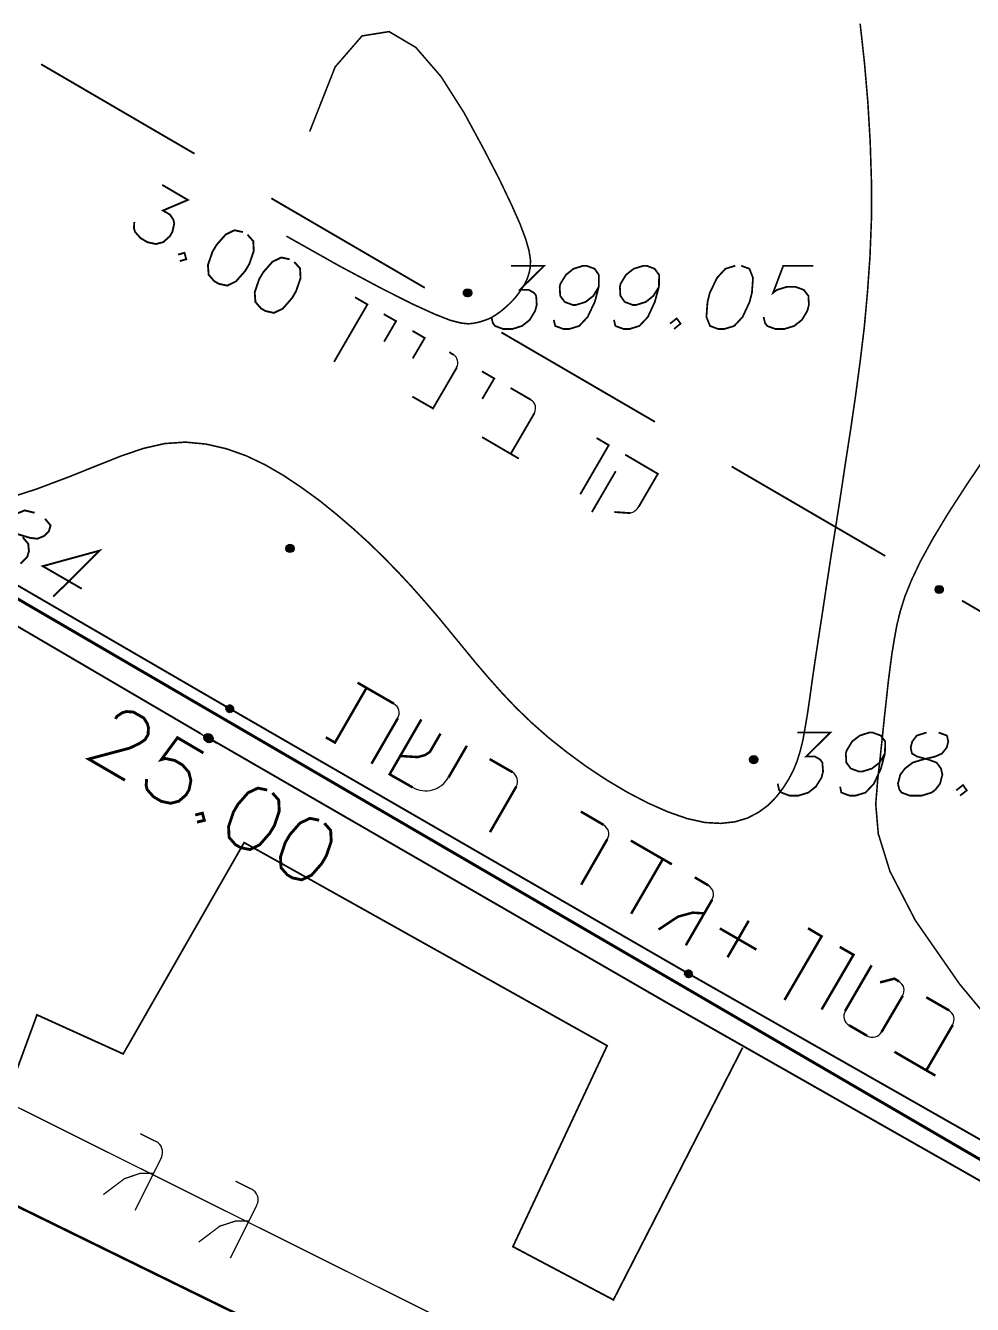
# Model space of a CAD drawing. Extents: x 489 to 720, y 1028 to 1176.
# Drawn here: x 519.64 to 525.64, y 1052.75 to 1060.85 of the extents above; entities that cross this region are included whole.
import ezdxf

# ---------------------------------------------------------------- set-up
doc = ezdxf.new("R2010")
doc.units = 0
doc.header["$MEASUREMENT"] = 0
for name, color, linetype in [('1501-KIR-BETON', 7, 'Continuous'), ('1501-TOPO', 7, 'Continuous'), ('1506', 7, 'Continuous'), ('1507', 7, 'Continuous'), ('2200-BAIT', 7, 'Continuous'), ('2205-GAG-TAL', 7, 'Continuous'), ('2602-KIR-BETON', 7, 'Continuous'), ('KAV-BINIAN', 7, 'Continuous'), ('M1602', 7, 'Continuous')]:
    doc.layers.add(name, color=color, linetype=linetype)

msp = doc.modelspace()

# ---------------------------------------------------------------- hatches: boundary and pattern name
at = {"layer": '1501-KIR-BETON', "linetype": 'Continuous', "ltscale": 0.045455}
for points in [[(520.9095, 1056.515), (520.9186, 1056.5423), (520.9084, 1056.5252)], [(520.9186, 1056.5423), (520.9084, 1056.5252), (520.9118, 1056.5355)], [(520.9141, 1056.5059), (520.9277, 1056.5468), (520.9095, 1056.515)], [(520.9277, 1056.5468), (520.9095, 1056.515), (520.9186, 1056.5423)], [(520.9209, 1056.4991), (520.9379, 1056.548), (520.9141, 1056.5059)], [(520.9379, 1056.548), (520.9141, 1056.5059), (520.9277, 1056.5468)], [(520.9482, 1056.5446), (520.9209, 1056.4991), (520.9379, 1056.548)], [(520.9311, 1056.4957), (520.9482, 1056.5446), (520.9209, 1056.4991)], [(520.955, 1056.5377), (520.9311, 1056.4957), (520.9482, 1056.5446)], [(520.9413, 1056.4968), (520.955, 1056.5377), (520.9311, 1056.4957)], [(520.9595, 1056.5287), (520.9413, 1056.4968), (520.955, 1056.5377)], [(520.9504, 1056.5014), (520.9595, 1056.5287), (520.9413, 1056.4968)], [(520.9607, 1056.5184), (520.9504, 1056.5014), (520.9595, 1056.5287)], [(520.9572, 1056.5082), (520.9607, 1056.5184), (520.9504, 1056.5014)], [(520.772, 1056.3491), (520.772, 1056.3287), (520.7697, 1056.3389)], [(520.7777, 1056.3571), (520.7777, 1056.3196), (520.772, 1056.3491)], [(520.7777, 1056.3196), (520.772, 1056.3491), (520.772, 1056.3287)], [(520.7857, 1056.3628), (520.7857, 1056.3139), (520.7777, 1056.3571)], [(520.7822, 1056.3162), (520.797, 1056.3582), (520.7777, 1056.3264)], [(520.797, 1056.3582), (520.7777, 1056.3264), (520.7879, 1056.3537)], [(520.7857, 1056.3139), (520.7777, 1056.3571), (520.7777, 1056.3196)], [(520.7777, 1056.3264), (520.7879, 1056.3537), (520.7777, 1056.3366)], [(520.7879, 1056.3537), (520.7777, 1056.3366), (520.7811, 1056.3457)], [(520.7902, 1056.3093), (520.8072, 1056.3582), (520.7822, 1056.3162)], [(520.8072, 1056.3582), (520.7822, 1056.3162), (520.797, 1056.3582)], [(520.7959, 1056.365), (520.7959, 1056.3128), (520.7857, 1056.3628)], [(520.7959, 1056.3128), (520.7857, 1056.3628), (520.7857, 1056.3139)], [(520.8163, 1056.3548), (520.7902, 1056.3093), (520.8072, 1056.3582)], [(520.7993, 1056.3059), (520.8163, 1056.3548), (520.7902, 1056.3093)], [(520.8061, 1056.3628), (520.8061, 1056.3139), (520.7959, 1056.365)], [(520.8061, 1056.3139), (520.7959, 1056.365), (520.7959, 1056.3128)], [(520.8243, 1056.348), (520.7993, 1056.3059), (520.8163, 1056.3548)], [(520.8095, 1056.3071), (520.8243, 1056.348), (520.7993, 1056.3059)], [(520.8152, 1056.3571), (520.8152, 1056.3196), (520.8061, 1056.3628)], [(520.8152, 1056.3196), (520.8061, 1056.3628), (520.8061, 1056.3139)], [(520.8288, 1056.3389), (520.8095, 1056.3071), (520.8243, 1056.348)], [(520.8197, 1056.3116), (520.8288, 1056.3389), (520.8095, 1056.3071)], [(520.8209, 1056.3491), (520.8209, 1056.3287), (520.8152, 1056.3571)], [(520.8209, 1056.3287), (520.8152, 1056.3571), (520.8152, 1056.3196)], [(520.8288, 1056.3287), (520.8197, 1056.3116), (520.8288, 1056.3389)], [(520.8232, 1056.3389), (520.8209, 1056.3491), (520.8209, 1056.3287)], [(520.8266, 1056.3196), (520.8288, 1056.3287), (520.8197, 1056.3116)], [(523.8186, 1054.8355), (523.8277, 1054.8628), (523.8175, 1054.8457)], [(523.8277, 1054.8628), (523.8175, 1054.8457), (523.8209, 1054.8548)], [(523.8232, 1054.8253), (523.8368, 1054.8673), (523.8186, 1054.8355)], [(523.8368, 1054.8673), (523.8186, 1054.8355), (523.8277, 1054.8628)], [(523.8311, 1054.8184), (523.847, 1054.8684), (523.8232, 1054.8253)], [(523.847, 1054.8684), (523.8232, 1054.8253), (523.8368, 1054.8673)], [(523.8572, 1054.865), (523.8311, 1054.8184), (523.847, 1054.8684)], [(523.8402, 1054.8162), (523.8572, 1054.865), (523.8311, 1054.8184)], [(523.8641, 1054.8582), (523.8402, 1054.8162), (523.8572, 1054.865)], [(523.8504, 1054.8162), (523.8641, 1054.8582), (523.8402, 1054.8162)], [(523.8686, 1054.8491), (523.8504, 1054.8162), (523.8641, 1054.8582)], [(523.8595, 1054.8207), (523.8686, 1054.8491), (523.8504, 1054.8162)], [(523.8697, 1054.8389), (523.8595, 1054.8207), (523.8686, 1054.8491)], [(523.8663, 1054.8287), (523.8697, 1054.8389), (523.8595, 1054.8207)]]:
    msp.add_hatch(color=18, dxfattribs=at).paths.add_polyline_path(points, flags=0)
at = {"layer": '1501-TOPO', "linetype": 'Continuous', "ltscale": 0.045455}
for points in [[(522.4232, 1059.1764), (522.4232, 1059.1389), (522.4175, 1059.1673)], [(522.4322, 1059.1821), (522.4322, 1059.1332), (522.4232, 1059.1764)], [(522.4322, 1059.1332), (522.4232, 1059.1764), (522.4232, 1059.1389)], [(522.4425, 1059.1843), (522.4425, 1059.1309), (522.4322, 1059.1821)], [(522.4425, 1059.1309), (522.4322, 1059.1821), (522.4322, 1059.1332)], [(522.4527, 1059.1821), (522.4527, 1059.1332), (522.4425, 1059.1843)], [(522.4527, 1059.1332), (522.4425, 1059.1843), (522.4425, 1059.1309)], [(522.4607, 1059.1764), (522.4607, 1059.1389), (522.4527, 1059.1821)], [(522.4607, 1059.1389), (522.4527, 1059.1821), (522.4527, 1059.1332)], [(522.4663, 1059.1673), (522.4663, 1059.148), (522.4607, 1059.1764)], [(522.4663, 1059.148), (522.4607, 1059.1764), (522.4607, 1059.1389)], [(522.4175, 1059.1673), (522.4175, 1059.148), (522.4163, 1059.1582)], [(522.4232, 1059.1389), (522.4175, 1059.1673), (522.4175, 1059.148)], [(522.4686, 1059.1582), (522.4663, 1059.1673), (522.4663, 1059.148)], [(521.2982, 1057.5571), (521.2982, 1057.5196), (521.2925, 1057.548)], [(521.3072, 1057.5628), (521.3072, 1057.5139), (521.2982, 1057.5571)], [(521.3072, 1057.5139), (521.2982, 1057.5571), (521.2982, 1057.5196)], [(521.3163, 1057.5639), (521.3163, 1057.5116), (521.3072, 1057.5628)], [(521.3163, 1057.5116), (521.3072, 1057.5628), (521.3072, 1057.5139)], [(521.3266, 1057.5628), (521.3266, 1057.5139), (521.3163, 1057.5639)], [(521.3266, 1057.5139), (521.3163, 1057.5639), (521.3163, 1057.5116)], [(521.3357, 1057.5571), (521.3357, 1057.5196), (521.3266, 1057.5628)], [(521.3357, 1057.5196), (521.3266, 1057.5628), (521.3266, 1057.5139)], [(521.3413, 1057.548), (521.3413, 1057.5275), (521.3357, 1057.5571)], [(521.3413, 1057.5275), (521.3357, 1057.5571), (521.3357, 1057.5196)], [(521.2925, 1057.548), (521.2925, 1057.5275), (521.2902, 1057.5377)], [(521.2982, 1057.5196), (521.2925, 1057.548), (521.2925, 1057.5275)], [(521.3436, 1057.5377), (521.3413, 1057.548), (521.3413, 1057.5275)], [(525.4095, 1057.2877), (525.4095, 1057.2673), (525.4072, 1057.2775)], [(525.4152, 1057.2957), (525.4152, 1057.2593), (525.4095, 1057.2877)], [(525.4152, 1057.2593), (525.4095, 1057.2877), (525.4095, 1057.2673)], [(525.4232, 1057.3025), (525.4232, 1057.2537), (525.4152, 1057.2957)], [(525.4232, 1057.2537), (525.4152, 1057.2957), (525.4152, 1057.2593)], [(525.4334, 1057.3037), (525.4334, 1057.2514), (525.4232, 1057.3025)], [(525.4334, 1057.2514), (525.4232, 1057.3025), (525.4232, 1057.2537)], [(525.4436, 1057.3025), (525.4436, 1057.2537), (525.4334, 1057.3037)], [(525.4436, 1057.2537), (525.4334, 1057.3037), (525.4334, 1057.2514)], [(525.4527, 1057.2957), (525.4527, 1057.2593), (525.4436, 1057.3025)], [(525.4527, 1057.2593), (525.4436, 1057.3025), (525.4436, 1057.2537)], [(525.4584, 1057.2877), (525.4584, 1057.2673), (525.4527, 1057.2957)], [(525.4584, 1057.2673), (525.4527, 1057.2957), (525.4527, 1057.2593)], [(525.4595, 1057.2775), (525.4584, 1057.2877), (525.4584, 1057.2673)], [(524.2334, 1056.2093), (524.2334, 1056.1889), (524.2311, 1056.1991)], [(524.2391, 1056.2184), (524.2391, 1056.1809), (524.2334, 1056.2093)], [(524.2391, 1056.1809), (524.2334, 1056.2093), (524.2334, 1056.1889)], [(524.247, 1056.2241), (524.247, 1056.1753), (524.2391, 1056.2184)], [(524.247, 1056.1753), (524.2391, 1056.2184), (524.2391, 1056.1809)], [(524.2572, 1056.2252), (524.2572, 1056.173), (524.247, 1056.2241)], [(524.2572, 1056.173), (524.247, 1056.2241), (524.247, 1056.1753)], [(524.2675, 1056.2241), (524.2675, 1056.1753), (524.2572, 1056.2252)], [(524.2675, 1056.1753), (524.2572, 1056.2252), (524.2572, 1056.173)], [(524.2754, 1056.2184), (524.2754, 1056.1809), (524.2675, 1056.2241)], [(524.2754, 1056.1809), (524.2675, 1056.2241), (524.2675, 1056.1753)], [(524.2811, 1056.2093), (524.2811, 1056.1889), (524.2754, 1056.2184)], [(524.2811, 1056.1889), (524.2754, 1056.2184), (524.2754, 1056.1809)], [(524.2834, 1056.1991), (524.2811, 1056.2093), (524.2811, 1056.1889)]]:
    msp.add_hatch(color=7, dxfattribs=at).paths.add_polyline_path(points, flags=0)

# ---------------------------------------------------------------- linework, layer by layer
at = {"color": 240, "linetype": 'Continuous', "ltscale": 0.045455, "const_width": 0.0118}
for points in [[(520.5061, 1059.8423), (520.6686, 1059.7468), (520.5107, 1059.6798), (520.555, 1059.6537), (520.5766, 1059.6218), (520.5822, 1059.598), (520.5709, 1059.5457), (520.5538, 1059.5162), (520.5129, 1059.4798), (520.4663, 1059.4673), (520.4129, 1059.4787), (520.3686, 1059.5048), (520.3334, 1059.5446), (520.3266, 1059.5684), (520.3288, 1059.6071)], [(521.0175, 1059.5434), (520.9641, 1059.5548), (520.9084, 1059.5275), (520.8504, 1059.4616), (520.8243, 1059.4173), (520.7959, 1059.3343), (520.8004, 1059.273), (520.8357, 1059.2321), (520.8652, 1059.215), (520.9186, 1059.2037), (520.9743, 1059.2309), (521.0322, 1059.2968), (521.0584, 1059.3412), (521.0868, 1059.4241), (521.0834, 1059.4855), (521.047, 1059.5264)], [(520.6061, 1059.4003), (520.647, 1059.4116), (520.6584, 1059.3707), (520.6175, 1059.3593)], [(521.3141, 1059.3707), (521.2607, 1059.3821), (521.205, 1059.3548), (521.147, 1059.2889), (521.1209, 1059.2446), (521.0925, 1059.1616), (521.097, 1059.1003), (521.1322, 1059.0593), (521.1618, 1059.0423), (521.2152, 1059.0309), (521.2709, 1059.0582), (521.3288, 1059.1241), (521.355, 1059.1684), (521.3834, 1059.2514), (521.38, 1059.3128), (521.3436, 1059.3537)], [(521.7288, 1059.1298), (521.8072, 1059.0843), (521.5959, 1058.7207)], [(521.9107, 1059.023), (521.9891, 1058.9787), (521.9129, 1058.848)], [(522.0925, 1058.9173), (522.1709, 1058.8718), (522.0947, 1058.7423)], [(522.3516, 1058.7662), (522.3266, 1058.7821)], [(522.0925, 1058.5003), (522.2232, 1058.4253), (522.3743, 1058.6843)], [(522.8447, 1058.4798), (522.7152, 1058.5548)], [(522.7163, 1058.1378), (522.8675, 1058.3968)], [(522.5345, 1058.2434), (522.7675, 1058.1071)], [(523.2607, 1058.2378), (523.3379, 1058.1923), (523.1572, 1057.8809)], [(523.5288, 1057.8037), (523.6493, 1058.0105), (523.4425, 1058.1321)], [(523.2311, 1057.7684), (523.3822, 1058.0275)], [(523.3732, 1057.7684), (523.4743, 1057.7616)]]:
    msp.add_lwpolyline(points, dxfattribs=at)
at = {"color": 250, "linetype": 'Continuous', "ltscale": 0.045455}
for points, const_width in [([(522.7186, 1059.3298), (522.9288, 1059.3298), (522.7732, 1059.1764), (522.8311, 1059.1764), (522.8641, 1059.1582), (522.8777, 1059.1389), (522.8811, 1059.0809), (522.8709, 1059.0434), (522.8368, 1058.9866), (522.7879, 1058.948), (522.7266, 1058.9287), (522.6686, 1058.9287), (522.6163, 1058.948), (522.6027, 1058.9673), (522.5936, 1059.0048)], 0.0112), ([(523.2743, 1059.1957), (523.2402, 1059.1389), (523.1913, 1059.1003), (523.1288, 1059.0809), (523.1107, 1059.0809), (523.0584, 1059.1003), (523.03, 1059.1389), (523.0266, 1059.1957), (523.0311, 1059.215), (523.0663, 1059.2718), (523.1141, 1059.3105), (523.1766, 1059.3298), (523.1959, 1059.3298), (523.2482, 1059.3105), (523.2754, 1059.2718), (523.2743, 1059.1957), (523.2493, 1059.1003), (523.2038, 1059.0048), (523.1504, 1058.948), (523.0879, 1058.9287), (523.0504, 1058.9287), (522.9982, 1058.948), (522.9891, 1058.9866)], 0.0112), ([(523.6561, 1059.1957), (523.6209, 1059.1389), (523.5732, 1059.1003), (523.5107, 1059.0809), (523.4913, 1059.0809), (523.4391, 1059.1003), (523.4118, 1059.1389), (523.4084, 1059.1957), (523.4129, 1059.215), (523.447, 1059.2718), (523.4959, 1059.3105), (523.5584, 1059.3298), (523.5777, 1059.3298), (523.6288, 1059.3105), (523.6572, 1059.2718), (523.6561, 1059.1957), (523.63, 1059.1003), (523.5857, 1059.0048), (523.5322, 1058.948), (523.4697, 1058.9287), (523.4322, 1058.9287), (523.38, 1058.948), (523.3709, 1058.9866)], 0.0112), ([(524.1402, 1059.3298), (524.0777, 1059.3105), (524.0243, 1059.2525), (523.9788, 1059.1582), (523.9641, 1059.1003), (523.9572, 1059.0048), (523.98, 1058.948), (524.0322, 1058.9287), (524.0709, 1058.9287), (524.1334, 1058.948), (524.1868, 1059.0048), (524.2311, 1059.1003), (524.2459, 1059.1582), (524.2527, 1059.2525), (524.23, 1059.3105), (524.1777, 1059.3298)], 0.0112), ([(524.6357, 1059.3298), (524.4447, 1059.3298), (524.38, 1059.1582), (524.4038, 1059.1764), (524.4663, 1059.1957), (524.5232, 1059.1957), (524.5754, 1059.1764), (524.6038, 1059.1389), (524.6072, 1059.0809), (524.597, 1059.0434), (524.5629, 1058.9866), (524.5141, 1058.948), (524.4516, 1058.9287), (524.3947, 1058.9287), (524.3425, 1058.948), (524.3288, 1058.9673), (524.3197, 1059.0048)], 0.0112), ([(523.7266, 1058.9628), (523.7686, 1058.9957), (523.7936, 1058.9628), (523.7516, 1058.9287)], 0.0112), ([(521.8016, 1056.6537), (521.6016, 1056.3071), (521.5436, 1056.34)], 0.0158), ([(521.9754, 1056.5537), (521.7447, 1056.6866)], 0.0158), ([(521.8334, 1056.173), (522.0004, 1056.4616)], 0.0158), ([(522.1493, 1056.4537), (521.9482, 1056.1059), (522.0936, 1056.023)], 0.0158), ([(522.0152, 1056.2218), (522.1266, 1056.215), (522.1732, 1056.2275), (522.2038, 1056.248), (522.2709, 1056.3639)], 0.0158), ([(524.5345, 1056.3707), (524.7436, 1056.3707), (524.5891, 1056.2184), (524.6459, 1056.2184), (524.6788, 1056.1991), (524.6925, 1056.1798), (524.697, 1056.123), (524.6868, 1056.0843), (524.6516, 1056.0275), (524.6038, 1055.99), (524.5413, 1055.9707), (524.4845, 1055.9707), (524.4322, 1055.99), (524.4175, 1056.0082), (524.4095, 1056.0468)], 0.0112), ([(525.0891, 1056.2378), (525.055, 1056.1798), (525.0072, 1056.1423), (524.9447, 1056.123), (524.9254, 1056.123), (524.8732, 1056.1423), (524.8447, 1056.1798), (524.8413, 1056.2378), (524.847, 1056.2571), (524.8811, 1056.3139), (524.93, 1056.3514), (524.9913, 1056.3707), (525.0107, 1056.3707), (525.0629, 1056.3514), (525.0913, 1056.3139), (525.0891, 1056.2378), (525.0641, 1056.1423), (525.0197, 1056.0468), (524.9663, 1055.99), (524.9038, 1055.9707), (524.8652, 1055.9707), (524.8129, 1055.99), (524.805, 1056.0275)], 0.0112), ([(525.3538, 1056.3707), (525.2913, 1056.3514), (525.2629, 1056.3139), (525.2527, 1056.2753), (525.2607, 1056.2378), (525.2936, 1056.2184), (525.3652, 1056.1991), (525.4175, 1056.1798), (525.4447, 1056.1423), (525.4538, 1056.1037), (525.4391, 1056.0468), (525.4095, 1056.0082), (525.3857, 1055.99), (525.3232, 1055.9707), (525.247, 1055.9707), (525.1947, 1055.99), (525.1811, 1056.0082), (525.172, 1056.0468), (525.1868, 1056.1037), (525.2163, 1056.1423), (525.2652, 1056.1798), (525.3277, 1056.1991), (525.4084, 1056.2184), (525.4516, 1056.2378), (525.4811, 1056.2753), (525.4913, 1056.3139), (525.4822, 1056.3514), (525.43, 1056.3707)], 0.0112), ([(522.3209, 1056.0843), (522.4379, 1056.2866)], 0.0158), ([(522.7266, 1056.1196), (522.5822, 1056.2025)], 0.0158), ([(522.5845, 1055.7389), (522.7516, 1056.0287)], 0.0158), ([(525.5413, 1056.0037), (525.5845, 1056.0378), (525.6084, 1056.0037), (525.5663, 1055.9707)], 0.0112), ([(523.305, 1055.7855), (523.1607, 1055.8696)], 0.0158), ([(523.1629, 1055.4059), (523.3288, 1055.6946)], 0.0158), ([(523.4777, 1055.6855), (523.7379, 1055.5355)], 0.0158), ([(519.5163, 1054.048), (519.7118, 1054.5809), (520.2584, 1054.3332), (521.0254, 1055.673), (523.3277, 1054.3855), (522.73, 1053.1116), (523.3675, 1052.7741), (524.1868, 1054.373)], 0.0112), ([(523.6811, 1055.5684), (523.48, 1055.2218)], 0.0158), ([(523.9697, 1055.4014), (523.8834, 1055.4525)], 0.0158), ([(523.8266, 1055.0218), (523.9936, 1055.3105)], 0.0158), ([(523.6538, 1055.1218), (523.7777, 1055.2037), (523.8697, 1055.2287), (523.9436, 1055.2241)], 0.0158), ([(524.2743, 1054.9946), (524.0425, 1055.1287)], 0.0158), ([(524.0913, 1054.9457), (524.2254, 1055.1775)], 0.0158), ([(524.6016, 1055.1298), (524.6879, 1055.0787), (524.4527, 1054.6753)], 0.0158), ([(524.8027, 1055.0116), (524.8902, 1054.9616), (524.6879, 1054.615)], 0.0158), ([(525.005, 1054.8946), (524.8368, 1054.6059)], 0.0158), ([(525.1777, 1054.7934), (525.1493, 1054.8105), (525.0584, 1054.7866)], 0.0158), ([(525.0675, 1054.4718), (525.2027, 1054.7025)], 0.0158), ([(525.4959, 1054.6093), (525.3516, 1054.6923)], 0.0158), ([(524.8618, 1054.515), (524.9766, 1054.448)], 0.0158), ([(525.3516, 1054.2287), (525.5197, 1054.5173)], 0.0158), ([(525.1493, 1054.3468), (525.4095, 1054.1957)], 0.0158)]:
    msp.add_lwpolyline(points, dxfattribs=dict(at, const_width=const_width))
at = {"color": 1, "linetype": 'Continuous', "ltscale": 0.045455, "const_width": 0.0118}
msp.add_lwpolyline([(522.5334, 1058.6605), (522.6118, 1058.615), (522.5357, 1058.4855)], dxfattribs=at)
at = {"color": 18, "linetype": 'Continuous', "ltscale": 0.045455, "const_width": 0.012}
for points in [[(519.5879, 1057.6287), (519.6675, 1057.6048), (519.7141, 1057.5991), (519.7584, 1057.6173), (519.7868, 1057.6457), (519.7982, 1057.6832), (519.7629, 1057.7253)], [(519.697, 1057.7639), (519.6334, 1057.7787), (519.5891, 1057.7605)], [(519.6209, 1057.6093), (519.6561, 1057.5673), (519.6607, 1057.5196), (519.6493, 1057.4832), (519.6072, 1057.4412)], [(519.8152, 1057.2321), (520.1095, 1057.5241), (519.7482, 1057.4253), (519.9959, 1057.2821)]]:
    msp.add_lwpolyline(points, dxfattribs=at)
at = {"color": 214, "linetype": 'Continuous', "ltscale": 0.045455, "const_width": 0.0182}
for points in [[(520.2095, 1056.4571), (520.2186, 1056.473), (520.2538, 1056.4968), (520.28, 1056.5037), (520.3232, 1056.5003), (520.3891, 1056.4628), (520.4118, 1056.4264), (520.4186, 1056.4003), (520.4163, 1056.3582), (520.397, 1056.3253), (520.3618, 1056.3014), (520.2993, 1056.2718), (520.0391, 1056.2025), (520.2697, 1056.0684)], [(520.7675, 1056.2412), (520.6027, 1056.3378), (520.5004, 1056.1991), (520.5266, 1056.2059), (520.5857, 1056.1934), (520.6345, 1056.165), (520.6743, 1056.1196), (520.6879, 1056.0673), (520.6766, 1056.0082), (520.6572, 1055.9753), (520.6118, 1055.9355), (520.5595, 1055.9218), (520.5004, 1055.9343), (520.4516, 1055.9628), (520.4107, 1056.0082), (520.4038, 1056.0343), (520.4072, 1056.0764)], [(521.172, 1056.0059), (521.1129, 1056.0184), (521.0504, 1055.9889), (520.9868, 1055.9162), (520.9572, 1055.8662), (520.9266, 1055.7741), (520.93, 1055.7059), (520.9697, 1055.6605), (521.0027, 1055.6412), (521.0618, 1055.6287), (521.1243, 1055.6593), (521.1879, 1055.7321), (521.2175, 1055.7809), (521.2482, 1055.873), (521.2447, 1055.9423), (521.205, 1055.9878)], [(520.7152, 1055.848), (520.7607, 1055.8593), (520.7732, 1055.8139), (520.7266, 1055.8025)], [(521.5016, 1055.815), (521.4425, 1055.8264), (521.38, 1055.7968), (521.3163, 1055.7241), (521.2868, 1055.6741), (521.2561, 1055.5821), (521.2595, 1055.5139), (521.2993, 1055.4684), (521.3322, 1055.4491), (521.3913, 1055.4366), (521.4538, 1055.4673), (521.5175, 1055.54), (521.547, 1055.59), (521.5777, 1055.6809), (521.5743, 1055.7503), (521.5345, 1055.7957)]]:
    msp.add_lwpolyline(points, dxfattribs=at)
at = {"color": 136, "linetype": 'Continuous', "ltscale": 0.045455, "const_width": 0.00825}
for points in [[(520.4675, 1053.7775), (520.3663, 1053.8275)], [(520.3334, 1053.3412), (520.5016, 1053.6764)], [(520.1322, 1053.4412), (520.2663, 1053.5423), (520.3663, 1053.5764), (520.4504, 1053.5764)], [(521.072, 1053.4764), (520.9709, 1053.5264)], [(520.9379, 1053.0389), (521.1061, 1053.3753)], [(520.7368, 1053.14), (520.8709, 1053.2412), (520.972, 1053.2741), (521.055, 1053.2741)]]:
    msp.add_lwpolyline(points, dxfattribs=at)
at = {"color": 240, "linetype": 'Continuous', "ltscale": 0.045455}
for centre, radius, start, end in [((522.322, 1058.715), 0.0591, 329.7931, 419.7876), ((522.8152, 1058.4275), 0.0591, 329.7931, 419.7876), ((523.4516, 1057.8491), 0.0898, 284.7931, 329.7931), ((523.4516, 1057.8491), 0.0898, 284.7931, 329.7931)]:
    msp.add_arc(centre, radius, start, end, dxfattribs=at)
at = {"color": 250, "linetype": 'Continuous', "ltscale": 0.045455}
for centre, radius, start, end in [((521.9425, 1056.4957), 0.0659, 330.0018, 419.9963), ((522.6936, 1056.0616), 0.0659, 330.0018, 419.9963), ((522.1766, 1056.1673), 0.1659, 239.9963, 329.9963), ((523.272, 1055.7275), 0.0659, 330.0018, 419.9963), ((523.9357, 1055.3446), 0.0659, 330.0018, 419.9963), ((525.1447, 1054.7355), 0.0659, 329.7876, 419.7876), ((524.8947, 1054.5718), 0.0659, 149.7876, 239.7876), ((525.4618, 1054.5514), 0.0659, 329.7876, 419.7876), ((525.0107, 1054.5048), 0.0659, 239.7931, 329.7876)]:
    msp.add_arc(centre, radius, start, end, dxfattribs=at)
at = {"color": 136, "linetype": 'Continuous', "ltscale": 0.045455}
for centre in [(520.4334, 1053.7105), (521.0391, 1053.4093)]:
    msp.add_arc(centre, 0.075, 333.5065, 423.501, dxfattribs=at)
at = {"layer": '1501-KIR-BETON', "color": 18, "linetype": 'Continuous', "ltscale": 0.045455, "const_width": 0.012}
for points in [[(520.9084, 1056.5218), (520.9618, 1056.5218)], [(520.7697, 1056.3389), (520.8232, 1056.3389)], [(520.7777, 1056.3321), (520.8311, 1056.3321)], [(523.8175, 1054.8423), (523.8709, 1054.8423)]]:
    msp.add_lwpolyline(points, dxfattribs=at)
at = {"layer": '1501-KIR-BETON', "color": 18, "linetype": 'Continuous', "ltscale": 0.045455}
for points in [[(520.9095, 1056.515), (520.9186, 1056.5423), (520.9084, 1056.5252)], [(520.9186, 1056.5423), (520.9084, 1056.5252), (520.9118, 1056.5355)], [(520.9141, 1056.5059), (520.9277, 1056.5468), (520.9095, 1056.515)], [(520.9277, 1056.5468), (520.9095, 1056.515), (520.9186, 1056.5423)], [(520.9209, 1056.4991), (520.9379, 1056.548), (520.9141, 1056.5059)], [(520.9379, 1056.548), (520.9141, 1056.5059), (520.9277, 1056.5468)], [(520.9482, 1056.5446), (520.9209, 1056.4991), (520.9379, 1056.548)], [(520.9311, 1056.4957), (520.9482, 1056.5446), (520.9209, 1056.4991)], [(520.955, 1056.5377), (520.9311, 1056.4957), (520.9482, 1056.5446)], [(520.9413, 1056.4968), (520.955, 1056.5377), (520.9311, 1056.4957)], [(520.9595, 1056.5287), (520.9413, 1056.4968), (520.955, 1056.5377)], [(520.9504, 1056.5014), (520.9595, 1056.5287), (520.9413, 1056.4968)], [(520.9607, 1056.5184), (520.9504, 1056.5014), (520.9595, 1056.5287)], [(520.9572, 1056.5082), (520.9607, 1056.5184), (520.9504, 1056.5014)], [(520.772, 1056.3491), (520.772, 1056.3287), (520.7697, 1056.3389)], [(520.7777, 1056.3571), (520.7777, 1056.3196), (520.772, 1056.3491)], [(520.7777, 1056.3196), (520.772, 1056.3491), (520.772, 1056.3287)], [(520.7857, 1056.3628), (520.7857, 1056.3139), (520.7777, 1056.3571)], [(520.7822, 1056.3162), (520.797, 1056.3582), (520.7777, 1056.3264)], [(520.797, 1056.3582), (520.7777, 1056.3264), (520.7879, 1056.3537)], [(520.7857, 1056.3139), (520.7777, 1056.3571), (520.7777, 1056.3196)], [(520.7777, 1056.3264), (520.7879, 1056.3537), (520.7777, 1056.3366)], [(520.7879, 1056.3537), (520.7777, 1056.3366), (520.7811, 1056.3457)], [(520.7902, 1056.3093), (520.8072, 1056.3582), (520.7822, 1056.3162)], [(520.8072, 1056.3582), (520.7822, 1056.3162), (520.797, 1056.3582)], [(520.7959, 1056.365), (520.7959, 1056.3128), (520.7857, 1056.3628)], [(520.7959, 1056.3128), (520.7857, 1056.3628), (520.7857, 1056.3139)], [(520.8163, 1056.3548), (520.7902, 1056.3093), (520.8072, 1056.3582)], [(520.7993, 1056.3059), (520.8163, 1056.3548), (520.7902, 1056.3093)], [(520.8061, 1056.3628), (520.8061, 1056.3139), (520.7959, 1056.365)], [(520.8061, 1056.3139), (520.7959, 1056.365), (520.7959, 1056.3128)], [(520.8243, 1056.348), (520.7993, 1056.3059), (520.8163, 1056.3548)], [(520.8095, 1056.3071), (520.8243, 1056.348), (520.7993, 1056.3059)], [(520.8152, 1056.3571), (520.8152, 1056.3196), (520.8061, 1056.3628)], [(520.8152, 1056.3196), (520.8061, 1056.3628), (520.8061, 1056.3139)], [(520.8288, 1056.3389), (520.8095, 1056.3071), (520.8243, 1056.348)], [(520.8197, 1056.3116), (520.8288, 1056.3389), (520.8095, 1056.3071)], [(520.8209, 1056.3491), (520.8209, 1056.3287), (520.8152, 1056.3571)], [(520.8209, 1056.3287), (520.8152, 1056.3571), (520.8152, 1056.3196)], [(520.8288, 1056.3287), (520.8197, 1056.3116), (520.8288, 1056.3389)], [(520.8232, 1056.3389), (520.8209, 1056.3491), (520.8209, 1056.3287)], [(520.8266, 1056.3196), (520.8288, 1056.3287), (520.8197, 1056.3116)], [(523.8186, 1054.8355), (523.8277, 1054.8628), (523.8175, 1054.8457)], [(523.8277, 1054.8628), (523.8175, 1054.8457), (523.8209, 1054.8548)], [(523.8232, 1054.8253), (523.8368, 1054.8673), (523.8186, 1054.8355)], [(523.8368, 1054.8673), (523.8186, 1054.8355), (523.8277, 1054.8628)], [(523.8311, 1054.8184), (523.847, 1054.8684), (523.8232, 1054.8253)], [(523.847, 1054.8684), (523.8232, 1054.8253), (523.8368, 1054.8673)], [(523.8572, 1054.865), (523.8311, 1054.8184), (523.847, 1054.8684)], [(523.8402, 1054.8162), (523.8572, 1054.865), (523.8311, 1054.8184)], [(523.8641, 1054.8582), (523.8402, 1054.8162), (523.8572, 1054.865)], [(523.8504, 1054.8162), (523.8641, 1054.8582), (523.8402, 1054.8162)], [(523.8686, 1054.8491), (523.8504, 1054.8162), (523.8641, 1054.8582)], [(523.8595, 1054.8207), (523.8686, 1054.8491), (523.8504, 1054.8162)], [(523.8697, 1054.8389), (523.8595, 1054.8207), (523.8686, 1054.8491)], [(523.8663, 1054.8287), (523.8697, 1054.8389), (523.8595, 1054.8207)]]:
    msp.add_lwpolyline(points, dxfattribs=at)
for centre in [(520.7959, 1056.3389), (520.8038, 1056.3321)]:
    msp.add_circle(centre, 0.0261, dxfattribs=at)
for centre, start, end in [((520.9345, 1056.5218), 59.9304, 59.9304), ((523.8436, 1054.8423), 60.1886, 60.1886)]:
    msp.add_arc(centre, 0.0261, start, end, dxfattribs=at)
at = {"layer": '1501-TOPO', "color": 7, "linetype": 'Continuous', "ltscale": 0.045455}
for points in [[(522.4232, 1059.1764), (522.4232, 1059.1389), (522.4175, 1059.1673)], [(522.4322, 1059.1821), (522.4322, 1059.1332), (522.4232, 1059.1764)], [(522.4322, 1059.1332), (522.4232, 1059.1764), (522.4232, 1059.1389)], [(522.4425, 1059.1843), (522.4425, 1059.1309), (522.4322, 1059.1821)], [(522.4425, 1059.1309), (522.4322, 1059.1821), (522.4322, 1059.1332)], [(522.4527, 1059.1821), (522.4527, 1059.1332), (522.4425, 1059.1843)], [(522.4527, 1059.1332), (522.4425, 1059.1843), (522.4425, 1059.1309)], [(522.4607, 1059.1764), (522.4607, 1059.1389), (522.4527, 1059.1821)], [(522.4607, 1059.1389), (522.4527, 1059.1821), (522.4527, 1059.1332)], [(522.4663, 1059.1673), (522.4663, 1059.148), (522.4607, 1059.1764)], [(522.4663, 1059.148), (522.4607, 1059.1764), (522.4607, 1059.1389)], [(522.4175, 1059.1673), (522.4175, 1059.148), (522.4163, 1059.1582)], [(522.4232, 1059.1389), (522.4175, 1059.1673), (522.4175, 1059.148)], [(522.4686, 1059.1582), (522.4663, 1059.1673), (522.4663, 1059.148)], [(521.2982, 1057.5571), (521.2982, 1057.5196), (521.2925, 1057.548)], [(521.3072, 1057.5628), (521.3072, 1057.5139), (521.2982, 1057.5571)], [(521.3072, 1057.5139), (521.2982, 1057.5571), (521.2982, 1057.5196)], [(521.3163, 1057.5639), (521.3163, 1057.5116), (521.3072, 1057.5628)], [(521.3163, 1057.5116), (521.3072, 1057.5628), (521.3072, 1057.5139)], [(521.3266, 1057.5628), (521.3266, 1057.5139), (521.3163, 1057.5639)], [(521.3266, 1057.5139), (521.3163, 1057.5639), (521.3163, 1057.5116)], [(521.3357, 1057.5571), (521.3357, 1057.5196), (521.3266, 1057.5628)], [(521.3357, 1057.5196), (521.3266, 1057.5628), (521.3266, 1057.5139)], [(521.3413, 1057.548), (521.3413, 1057.5275), (521.3357, 1057.5571)], [(521.3413, 1057.5275), (521.3357, 1057.5571), (521.3357, 1057.5196)], [(521.2925, 1057.548), (521.2925, 1057.5275), (521.2902, 1057.5377)], [(521.2982, 1057.5196), (521.2925, 1057.548), (521.2925, 1057.5275)], [(521.3436, 1057.5377), (521.3413, 1057.548), (521.3413, 1057.5275)], [(525.4095, 1057.2877), (525.4095, 1057.2673), (525.4072, 1057.2775)], [(525.4152, 1057.2957), (525.4152, 1057.2593), (525.4095, 1057.2877)], [(525.4152, 1057.2593), (525.4095, 1057.2877), (525.4095, 1057.2673)], [(525.4232, 1057.3025), (525.4232, 1057.2537), (525.4152, 1057.2957)], [(525.4232, 1057.2537), (525.4152, 1057.2957), (525.4152, 1057.2593)], [(525.4334, 1057.3037), (525.4334, 1057.2514), (525.4232, 1057.3025)], [(525.4334, 1057.2514), (525.4232, 1057.3025), (525.4232, 1057.2537)], [(525.4436, 1057.3025), (525.4436, 1057.2537), (525.4334, 1057.3037)], [(525.4436, 1057.2537), (525.4334, 1057.3037), (525.4334, 1057.2514)], [(525.4527, 1057.2957), (525.4527, 1057.2593), (525.4436, 1057.3025)], [(525.4527, 1057.2593), (525.4436, 1057.3025), (525.4436, 1057.2537)], [(525.4584, 1057.2877), (525.4584, 1057.2673), (525.4527, 1057.2957)], [(525.4584, 1057.2673), (525.4527, 1057.2957), (525.4527, 1057.2593)], [(525.4595, 1057.2775), (525.4584, 1057.2877), (525.4584, 1057.2673)], [(524.2334, 1056.2093), (524.2334, 1056.1889), (524.2311, 1056.1991)], [(524.2391, 1056.2184), (524.2391, 1056.1809), (524.2334, 1056.2093)], [(524.2391, 1056.1809), (524.2334, 1056.2093), (524.2334, 1056.1889)], [(524.247, 1056.2241), (524.247, 1056.1753), (524.2391, 1056.2184)], [(524.247, 1056.1753), (524.2391, 1056.2184), (524.2391, 1056.1809)], [(524.2572, 1056.2252), (524.2572, 1056.173), (524.247, 1056.2241)], [(524.2572, 1056.173), (524.247, 1056.2241), (524.247, 1056.1753)], [(524.2675, 1056.2241), (524.2675, 1056.1753), (524.2572, 1056.2252)], [(524.2675, 1056.1753), (524.2572, 1056.2252), (524.2572, 1056.173)], [(524.2754, 1056.2184), (524.2754, 1056.1809), (524.2675, 1056.2241)], [(524.2754, 1056.1809), (524.2675, 1056.2241), (524.2675, 1056.1753)], [(524.2811, 1056.2093), (524.2811, 1056.1889), (524.2754, 1056.2184)], [(524.2811, 1056.1889), (524.2754, 1056.2184), (524.2754, 1056.1809)], [(524.2834, 1056.1991), (524.2811, 1056.2093), (524.2811, 1056.1889)]]:
    msp.add_lwpolyline(points, dxfattribs=at)
at = {"layer": '1501-TOPO', "color": 7, "linetype": 'Continuous', "ltscale": 0.045455, "const_width": 0.0112}
for points in [[(522.4175, 1059.1582), (522.4675, 1059.1582)], [(521.2913, 1057.5377), (521.3413, 1057.5377)], [(525.4084, 1057.2775), (525.4584, 1057.2775)], [(524.2322, 1056.1991), (524.2822, 1056.1991)]]:
    msp.add_lwpolyline(points, dxfattribs=at)
at = {"layer": '1501-TOPO', "color": 7, "linetype": 'Continuous', "ltscale": 0.045455}
for centre in [(522.4425, 1059.1582), (521.3163, 1057.5377), (525.4334, 1057.2775), (524.2572, 1056.1991)]:
    msp.add_circle(centre, 0.0261, dxfattribs=at)
at = {"layer": '1506', "color": 13, "linetype": 'Continuous', "ltscale": 0.045455, "const_width": 0.01}
for points in [[(519.4754, 1057.8389), (519.7084, 1057.9139), (519.9107, 1057.99), (520.0868, 1058.0605), (520.2436, 1058.123), (520.3868, 1058.1718), (520.522, 1058.2025), (520.6538, 1058.2116), (520.7845, 1058.1991), (520.9129, 1058.1696), (521.0379, 1058.1253), (521.1595, 1058.0673), (521.2788, 1057.998), (521.3936, 1057.9207), (521.5061, 1057.8389), (521.6129, 1057.7525), (521.7163, 1057.6639), (521.8163, 1057.573), (521.9118, 1057.4798), (522.0038, 1057.3855), (522.0925, 1057.29), (522.1777, 1057.1934), (522.2607, 1057.0968), (522.3391, 1057.0014), (522.4175, 1056.9059), (522.4959, 1056.8105), (522.5766, 1056.7162), (522.6607, 1056.6218), (522.7504, 1056.5275), (522.8482, 1056.4332), (522.9538, 1056.34), (523.0709, 1056.2468), (523.1947, 1056.1559), (523.3232, 1056.0707), (523.455, 1055.9923), (523.5857, 1055.9241), (523.7141, 1055.8673), (523.8345, 1055.8253), (523.947, 1055.8003), (524.0482, 1055.7946), (524.1391, 1055.8048), (524.2186, 1055.8287), (524.2879, 1055.865), (524.3482, 1055.9093), (524.3993, 1055.9616), (524.4425, 1056.0173), (524.4788, 1056.0741), (524.5084, 1056.1309), (524.5322, 1056.1889), (524.5516, 1056.2514), (524.5686, 1056.3196), (524.5822, 1056.3957), (524.597, 1056.4821), (524.6118, 1056.5821), (524.6277, 1056.698), (524.647, 1056.8298), (524.6697, 1056.9787), (524.6947, 1057.1412), (524.7209, 1057.315), (524.7493, 1057.5003), (524.78, 1057.6923), (524.8107, 1057.8912), (524.8413, 1058.0946), (524.8732, 1058.3003), (524.9038, 1058.5105), (524.9322, 1058.723), (524.9584, 1058.94), (524.9788, 1059.1628), (524.9947, 1059.3912), (525.0038, 1059.6253), (525.0038, 1059.8662), (524.9959, 1060.1139), (524.9811, 1060.3662), (524.9595, 1060.6173), (524.9322, 1060.8639)], [(525.9891, 1054.2628), (525.5618, 1054.7775), (525.2822, 1055.1798), (525.1209, 1055.4912), (525.047, 1055.7298), (525.0311, 1055.9173), (525.0436, 1056.073), (525.0595, 1056.2139), (525.0732, 1056.3446), (525.0857, 1056.465), (525.0982, 1056.5775), (525.1095, 1056.6832), (525.122, 1056.7821), (525.1345, 1056.8764), (525.1493, 1056.965), (525.1652, 1057.0525), (525.1868, 1057.14), (525.2163, 1057.2343), (525.2584, 1057.3378), (525.3152, 1057.4571), (525.3913, 1057.5957), (525.4891, 1057.7582), (525.6129, 1057.9491), (525.7629, 1058.1718)]]:
    msp.add_lwpolyline(points, dxfattribs=at)
at = {"layer": '1507', "color": 18, "linetype": 'Continuous', "ltscale": 0.045455, "const_width": 0.01}
msp.add_lwpolyline([(521.2936, 1059.5173), (521.6288, 1059.3287), (521.8913, 1059.1889), (522.0891, 1059.0889), (522.2334, 1059.023), (522.3345, 1058.9832), (522.4027, 1058.9662), (522.4482, 1058.9616), (522.48, 1058.965), (522.5084, 1058.9707), (522.5334, 1058.9775), (522.5572, 1058.9855), (522.58, 1058.9946), (522.6016, 1059.0059), (522.6232, 1059.0196), (522.6447, 1059.0343), (522.6675, 1059.0525), (522.6913, 1059.073), (522.7152, 1059.0957), (522.7391, 1059.1207), (522.7618, 1059.1491), (522.7834, 1059.1787), (522.8027, 1059.2105), (522.8197, 1059.2446), (522.8322, 1059.2809), (522.8402, 1059.3207), (522.8413, 1059.3662), (522.8322, 1059.4253), (522.8107, 1059.5003), (522.7743, 1059.5968), (522.7186, 1059.7218), (522.6436, 1059.8787), (522.5436, 1060.0718), (522.4197, 1060.3003), (522.2743, 1060.5287), (522.1141, 1060.7139), (521.9447, 1060.8139), (521.7732, 1060.7866), (521.6027, 1060.59), (521.4413, 1060.1809)], dxfattribs=at)
at = {"layer": '2200-BAIT', "color": 7, "linetype": 'Continuous', "ltscale": 0.045455, "const_width": 0.0158}
msp.add_lwpolyline([(523.3436, 1051.5275), (517.1072, 1054.5821), (515.755, 1051.7787), (512.6618, 1053.3196)], dxfattribs=at)
at = {"layer": '2205-GAG-TAL', "color": 136, "linetype": 'Continuous', "ltscale": 0.045455, "const_width": 0.00825}
msp.add_lwpolyline([(524.0152, 1051.7889), (516.9266, 1055.3218)], dxfattribs=at)
at = {"layer": '2602-KIR-BETON', "color": 18, "linetype": 'Continuous', "ltscale": 0.045455, "const_width": 0.012}
for points in [[(529.7925, 1051.1491), (530.88, 1050.5071), (530.9652, 1050.7048), (527.6697, 1052.6662), (523.8436, 1054.8423), (520.9345, 1056.5218), (518.0107, 1058.2196), (514.4459, 1060.2855), (509.4641, 1063.2218), (507.8993, 1060.5866), (506.0061, 1057.2877)], [(508.747, 1061.6082), (509.53, 1062.9253), (515.1152, 1059.665), (519.1038, 1057.3275), (520.8038, 1056.3321), (520.7959, 1056.3389)], [(520.7959, 1056.3389), (523.7061, 1054.6582), (527.5322, 1052.4832), (529.7868, 1051.1514)]]:
    msp.add_lwpolyline(points, dxfattribs=at)
at = {"layer": 'KAV-BINIAN', "color": 1, "linetype": 'Continuous', "ltscale": 0.045455, "const_width": 0.0118}
for points in [[(519.7379, 1060.6071), (520.7107, 1060.04)], [(521.1982, 1059.7571), (522.1709, 1059.19)], [(522.6572, 1058.9071), (523.6311, 1058.34)], [(524.1175, 1058.0571), (525.0913, 1057.49)], [(525.5777, 1057.2071), (526.5504, 1056.64)]]:
    msp.add_lwpolyline(points, dxfattribs=at)
at = {"layer": 'M1602', "color": 214, "linetype": 'Continuous', "ltscale": 0.045455, "const_width": 0.0182}
msp.add_lwpolyline([(509.3584, 1063.1753), (530.9879, 1050.5809)], dxfattribs=at)

doc.saveas('drawing.dxf')
